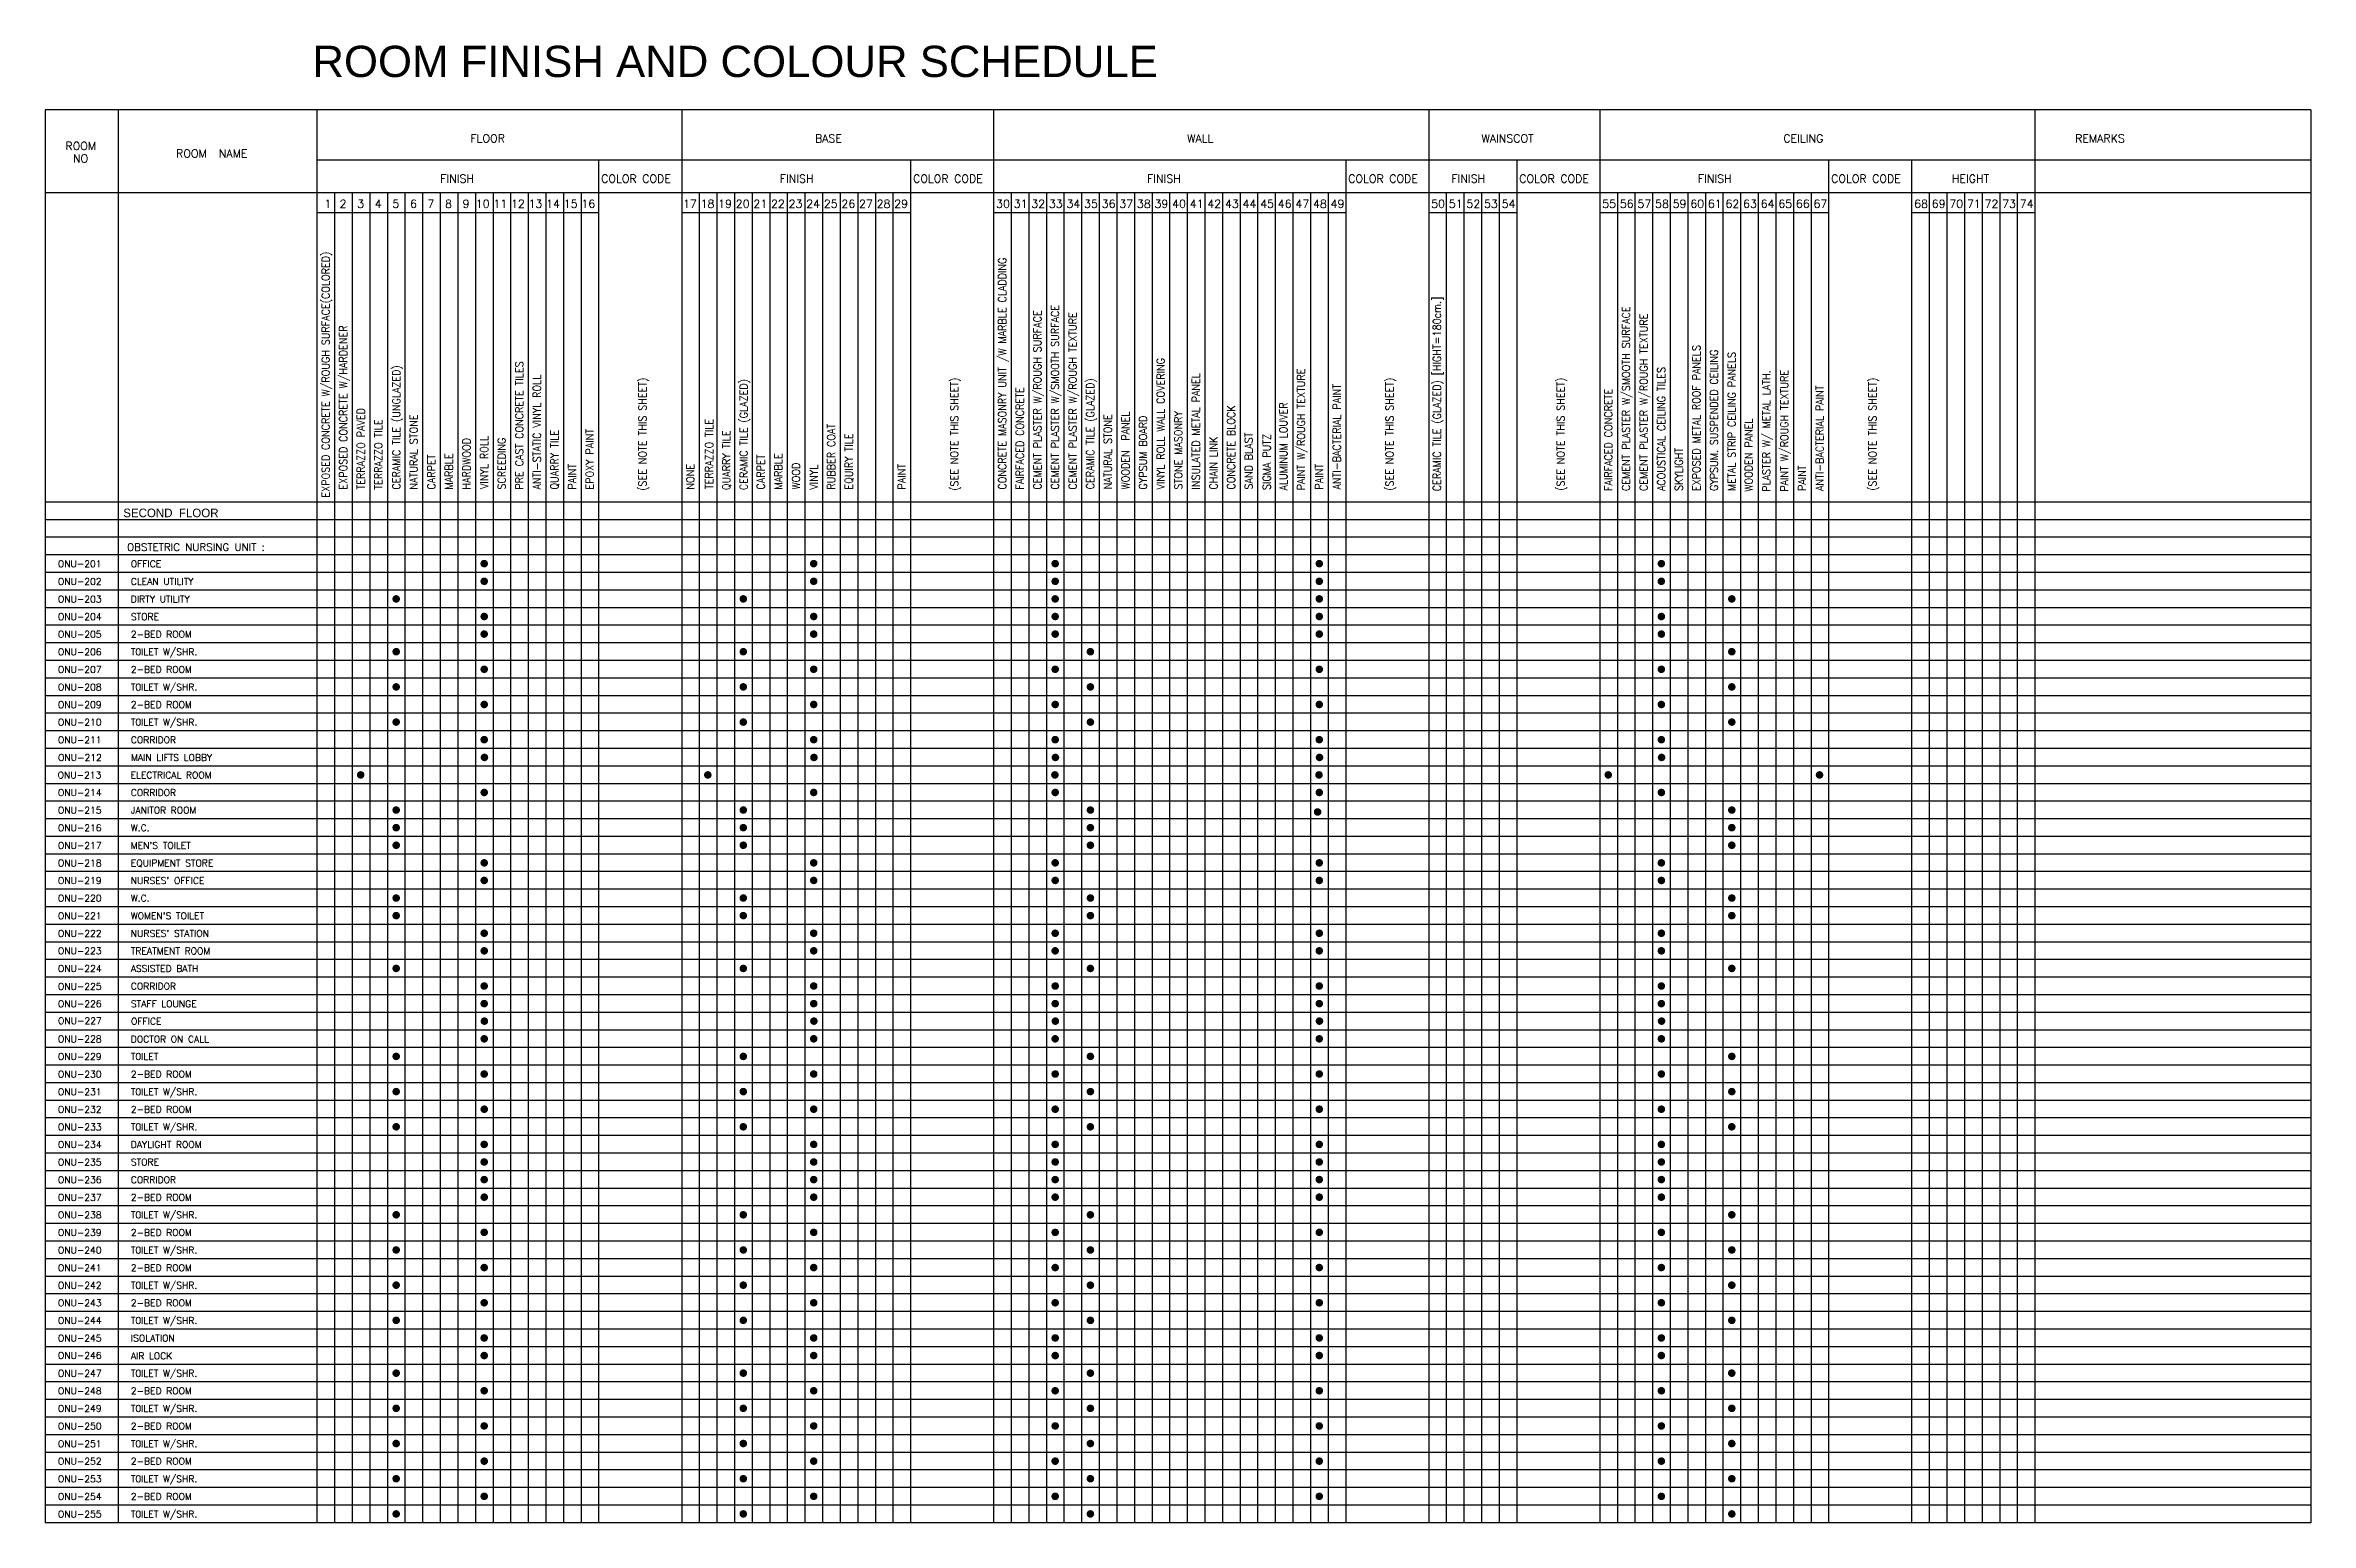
# Model space of a CAD drawing. Extents: x 1059039 to 1160363, y -63324 to 2796.
import ezdxf

# ---------------------------------------------------------------- set-up
doc = ezdxf.new("R2010")
doc.units = 0
doc.layers.get('0').update_dxf_attribs({"linetype": 'CONTINUOUS'})
for name, color, linetype in [('LIFTS', 1, 'CONTINUOUS'), ('LINE', 5, 'CONTINUOUS'), ('RAKA', 2, 'CONTINUOUS'), ('TEXT', 2, 'CONTINUOUS')]:
    doc.layers.add(name, color=color, linetype=linetype)
doc.styles.add('EBORD2', font='romand.shx')
doc.styles.add('ROMANC', font='romanc', dxfattribs={"height": 0.1})
doc.styles.add('ROMANS', font='ROMANS.shx', dxfattribs={"height": 200})
doc.styles.add('STYLE1', font='andlso.ttf')
doc.styles.add('STYLE2', font='swissek.ttf')

# ---------------------------------------------------------------- blocks, each defined once
blk = doc.blocks.new('DOT1')
at = {"color": 2, "const_width": 150}
blk.add_lwpolyline([(-425, -350, 1), (-275, -350, 1)], format="xyb", close=True, dxfattribs=at)

msp = doc.modelspace()

# ---------------------------------------------------------------- linework, layer by layer
at = {"layer": 'LINE', "color": 2}
for p, q in [((1059039, -90), (1059039, -63324)), ((1160363, -90), (1059039, -90)), ((1160363, -90), (1059039, -90)), ((1062302, -90), (1062302, -17649)), ((1071189, -90), (1071189, -17649)), ((1087502, -90), (1087502, -17649)), ((1101452, -90), (1101452, -17649)), ((1120914, -90), (1120914, -17649)), ((1128564, -90), (1128564, -17649)), ((1148027, -90), (1148027, -17649)), ((1160363, -90), (1160363, -17649)), ((1160363, -2340), (1071189, -2340)), ((1083789, -2340), (1083789, -17649)), ((1097739, -2340), (1097739, -17649)), ((1117202, -2340), (1117202, -17649)), ((1124852, -2340), (1124852, -17649)), ((1138802, -2340), (1138802, -17649)), ((1142514, -2340), (1142514, -63324)), ((1160363, -3802), (1059039, -3802)), ((1083789, -4702), (1071189, -4702)), ((1097739, -4702), (1087502, -4702)), ((1117202, -4702), (1101452, -4702)), ((1124852, -4702), (1120914, -4702)), ((1138802, -4702), (1128564, -4702)), ((1148027, -4702), (1142514, -4702)), ((1160363, -17649), (1059039, -17649)), ((1062302, -17649), (1062302, -63324)), ((1071189, -17649), (1071189, -63324)), ((1083789, -17649), (1083789, -63324)), ((1087502, -17649), (1087502, -63324)), ((1097739, -17649), (1097739, -63324)), ((1101452, -17649), (1101452, -63324)), ((1117202, -17649), (1117202, -63324)), ((1120914, -17649), (1120914, -63324)), ((1124852, -17649), (1124852, -63324)), ((1128564, -17649), (1128564, -63324)), ((1138802, -17649), (1138802, -63324)), ((1160363, -17649), (1160363, -63324)), ((1160363, -18436), (1059039, -18436)), ((1160363, -63324), (1059039, -63324)), ((1160363, -63324), (1059039, -63324))]:
    msp.add_line(p, q, dxfattribs=at)
at = {"layer": 'LINE'}
for p, q in [((1071977, -3802), (1071977, -17649)), ((1072764, -3802), (1072764, -17649)), ((1073552, -3802), (1073552, -17649)), ((1074339, -3802), (1074339, -17649)), ((1075127, -3802), (1075127, -17649)), ((1075914, -3802), (1075914, -17649)), ((1076702, -3802), (1076702, -17649)), ((1077489, -3802), (1077489, -17649)), ((1078277, -3802), (1078277, -17649)), ((1079064, -3802), (1079064, -17649)), ((1079852, -3802), (1079852, -17649)), ((1080639, -3802), (1080639, -17649)), ((1081427, -3802), (1081427, -17649)), ((1082214, -3802), (1082214, -17649)), ((1083002, -3802), (1083002, -17649)), ((1088289, -3802), (1088289, -17649)), ((1089077, -3802), (1089077, -17649)), ((1089864, -3802), (1089864, -17649)), ((1090652, -3802), (1090652, -17649)), ((1091439, -3802), (1091439, -17649)), ((1092227, -3802), (1092227, -17649)), ((1093014, -3802), (1093014, -17649)), ((1093802, -3802), (1093802, -17649)), ((1094589, -3802), (1094589, -17649)), ((1095377, -3802), (1095377, -17649)), ((1096164, -3802), (1096164, -17649)), ((1096952, -3802), (1096952, -17649)), ((1102239, -3802), (1102239, -17649)), ((1103027, -3802), (1103027, -17649)), ((1103814, -3802), (1103814, -17649)), ((1104602, -3802), (1104602, -17649)), ((1105389, -3802), (1105389, -17649)), ((1106177, -3802), (1106177, -17649)), ((1106964, -3802), (1106964, -17649)), ((1107752, -3802), (1107752, -17649)), ((1108539, -3802), (1108539, -17649)), ((1109327, -3802), (1109327, -17649)), ((1110114, -3802), (1110114, -17649)), ((1110902, -3802), (1110902, -17649)), ((1111689, -3802), (1111689, -17649)), ((1112477, -3802), (1112477, -17649)), ((1113264, -3802), (1113264, -17649)), ((1114052, -3802), (1114052, -17649)), ((1114839, -3802), (1114839, -17649)), ((1115627, -3802), (1115627, -17649)), ((1116414, -3802), (1116414, -17649)), ((1121702, -3802), (1121702, -17649)), ((1122489, -3802), (1122489, -17649)), ((1123277, -3802), (1123277, -17649)), ((1124064, -3802), (1124064, -17649)), ((1129352, -3802), (1129352, -17649)), ((1130139, -3802), (1130139, -17649)), ((1130927, -3802), (1130927, -17649)), ((1131714, -3802), (1131714, -17649)), ((1132502, -3802), (1132502, -17649)), ((1133289, -3802), (1133289, -17649)), ((1134077, -3802), (1134077, -17649)), ((1134864, -3802), (1134864, -17649)), ((1135652, -3802), (1135652, -17649)), ((1136439, -3802), (1136439, -17649)), ((1137227, -3802), (1137227, -17649)), ((1138014, -3802), (1138014, -17649)), ((1143302, -3802), (1143302, -63324)), ((1144089, -3802), (1144089, -63324)), ((1144877, -3802), (1144877, -63324)), ((1145664, -3802), (1145664, -63324)), ((1146452, -3802), (1146452, -17649)), ((1147239, -3802), (1147239, -17649)), ((1071977, -17649), (1071977, -63324)), ((1072764, -17649), (1072764, -63324)), ((1073552, -17649), (1073552, -63324)), ((1074339, -17649), (1074339, -63324)), ((1075127, -17649), (1075127, -63324)), ((1075914, -17649), (1075914, -63324)), ((1076702, -17649), (1076702, -63324)), ((1077489, -17649), (1077489, -63324)), ((1078277, -17649), (1078277, -63324)), ((1079064, -17649), (1079064, -63324)), ((1079852, -17649), (1079852, -63324)), ((1080639, -17649), (1080639, -63324)), ((1081427, -17649), (1081427, -63324)), ((1082214, -17649), (1082214, -63324)), ((1083002, -17649), (1083002, -63324)), ((1088289, -17649), (1088289, -63324)), ((1089077, -17649), (1089077, -63324)), ((1089864, -17649), (1089864, -63324)), ((1090652, -17649), (1090652, -63324)), ((1091439, -17649), (1091439, -63324)), ((1092227, -17649), (1092227, -63324)), ((1093014, -17649), (1093014, -63324)), ((1093802, -17649), (1093802, -63324)), ((1094589, -17649), (1094589, -63324)), ((1095377, -17649), (1095377, -63324)), ((1096164, -17649), (1096164, -63324)), ((1096952, -17649), (1096952, -63324)), ((1102239, -17649), (1102239, -63324)), ((1103027, -17649), (1103027, -63324)), ((1103814, -17649), (1103814, -63324)), ((1104602, -17649), (1104602, -63324)), ((1105389, -17649), (1105389, -63324)), ((1106177, -17649), (1106177, -63324)), ((1106964, -17649), (1106964, -63324)), ((1107752, -17649), (1107752, -63324)), ((1108539, -17649), (1108539, -63324)), ((1109327, -17649), (1109327, -63324)), ((1110114, -17649), (1110114, -63324)), ((1110902, -17649), (1110902, -63324)), ((1111689, -17649), (1111689, -63324)), ((1112477, -17649), (1112477, -63324)), ((1113264, -17649), (1113264, -63324)), ((1114052, -17649), (1114052, -63324)), ((1114839, -17649), (1114839, -63324)), ((1115627, -17649), (1115627, -63324)), ((1116414, -17649), (1116414, -63324)), ((1121702, -17649), (1121702, -63324)), ((1122489, -17649), (1122489, -63324)), ((1123277, -17649), (1123277, -63324)), ((1124064, -17649), (1124064, -63324)), ((1129352, -17649), (1129352, -63324)), ((1130139, -17649), (1130139, -63324)), ((1130927, -17649), (1130927, -63324)), ((1131714, -17649), (1131714, -63324)), ((1132502, -17649), (1132502, -63324)), ((1133289, -17649), (1133289, -63324)), ((1134077, -17649), (1134077, -63324)), ((1134864, -17649), (1134864, -63324)), ((1135652, -17649), (1135652, -63324)), ((1136439, -17649), (1136439, -63324)), ((1137227, -17649), (1137227, -63324)), ((1138014, -17649), (1138014, -63324)), ((1146452, -17649), (1146452, -63324)), ((1147239, -17649), (1147239, -63324)), ((1148027, -17649), (1148027, -63324)), ((1160363, -19224), (1059039, -19224)), ((1160363, -20011), (1059039, -20011)), ((1160363, -20799), (1059039, -20799)), ((1160363, -20799), (1059039, -20799)), ((1160363, -21586), (1059039, -21586)), ((1160363, -22374), (1059039, -22374)), ((1160363, -23161), (1059039, -23161)), ((1160363, -23949), (1059039, -23949)), ((1160363, -24736), (1059039, -24736)), ((1160363, -25524), (1059039, -25524)), ((1160363, -26311), (1059039, -26311)), ((1160363, -27099), (1059039, -27099)), ((1160363, -27886), (1059039, -27886)), ((1160363, -28674), (1059039, -28674)), ((1160363, -29461), (1059039, -29461)), ((1160363, -30249), (1059039, -30249)), ((1160363, -31036), (1059039, -31036)), ((1160363, -31824), (1059039, -31824)), ((1160363, -32611), (1059039, -32611)), ((1160363, -33399), (1059039, -33399)), ((1160363, -34186), (1059039, -34186)), ((1160363, -34974), (1059039, -34974)), ((1160363, -35761), (1059039, -35761)), ((1160363, -36549), (1059039, -36549)), ((1160363, -37336), (1059039, -37336)), ((1160363, -38124), (1059039, -38124)), ((1160363, -38911), (1059039, -38911)), ((1160363, -39699), (1059039, -39699)), ((1160363, -40486), (1059039, -40486)), ((1160363, -41274), (1059039, -41274)), ((1160363, -42061), (1059039, -42061)), ((1160363, -42849), (1059039, -42849)), ((1160363, -43636), (1059039, -43636)), ((1160363, -44424), (1059039, -44424)), ((1160363, -45211), (1059039, -45211)), ((1160363, -45999), (1059039, -45999)), ((1160363, -46786), (1059039, -46786)), ((1160363, -47574), (1059039, -47574)), ((1160363, -48361), (1059039, -48361)), ((1160363, -49149), (1059039, -49149)), ((1160363, -49936), (1059039, -49936)), ((1160363, -50724), (1059039, -50724)), ((1160363, -51511), (1059039, -51511)), ((1160363, -52299), (1059039, -52299)), ((1160363, -53086), (1059039, -53086)), ((1160363, -53874), (1059039, -53874)), ((1160363, -54661), (1059039, -54661)), ((1160363, -55449), (1059039, -55449)), ((1160363, -55449), (1059039, -55449)), ((1160363, -56236), (1059039, -56236)), ((1160363, -56236), (1059039, -56236)), ((1160363, -57024), (1059039, -57024)), ((1160363, -57024), (1059039, -57024)), ((1160363, -57811), (1059039, -57811)), ((1160363, -57811), (1059039, -57811)), ((1160363, -58599), (1059039, -58599)), ((1160363, -58599), (1059039, -58599)), ((1160363, -59386), (1059039, -59386)), ((1160363, -59386), (1059039, -59386)), ((1160363, -60174), (1059039, -60174)), ((1160363, -60174), (1059039, -60174)), ((1160363, -60961), (1059039, -60961)), ((1160363, -60961), (1059039, -60961)), ((1160363, -61749), (1059039, -61749)), ((1160363, -61749), (1059039, -61749)), ((1160363, -62536), (1059039, -62536)), ((1160363, -62536), (1059039, -62536)), ((1160363, -62536), (1059039, -62536)), ((1160363, -62536), (1059039, -62536))]:
    msp.add_line(p, q, dxfattribs=at)

# ---------------------------------------------------------------- block references
at = {"layer": 'LIFTS', "xscale": 1.125, "yscale": 1.125, "zscale": 1.125}
for p in [(1079064, -20008), (1093801, -20008), (1104601, -20008), (1116414, -20008), (1131714, -20008), (1079064, -20799), (1093802, -20799), (1104602, -20799), (1116414, -20799), (1131714, -20799), (1075127, -21586), (1090652, -21586), (1104602, -21586), (1116414, -21586), (1134864, -21586), (1079064, -22374), (1093802, -22374), (1104602, -22374), (1116414, -22374), (1131714, -22374), (1075127, -23949), (1079064, -23161), (1090652, -23949), (1093802, -23161), (1104602, -23161), (1106177, -23949), (1116414, -23161), (1131714, -23161), (1134864, -23949), (1079064, -24736), (1093802, -24736), (1104602, -24736), (1116414, -24736), (1131714, -24736), (1075127, -25524), (1090652, -25524), (1106177, -25524), (1134864, -25524), (1075127, -27099), (1079064, -26311), (1090652, -27099), (1093802, -26311), (1104602, -26311), (1106177, -27099), (1116414, -26311), (1131714, -26311), (1134864, -27099), (1079064, -27886), (1093802, -27886), (1104602, -27886), (1116414, -27886), (1131714, -27886), (1079074, -28681), (1093812, -28681), (1104612, -28681), (1116424, -28681), (1131724, -28681), (1073539, -29463), (1089064, -29463), (1104589, -29463), (1116401, -29463), (1129339, -29463), (1138789, -29463), (1075127, -31036), (1079064, -30249), (1090652, -31036), (1093802, -30249), (1104602, -30249), (1106177, -31036), (1116339, -31121), (1116414, -30249), (1131714, -30249), (1134864, -31036), (1075127, -31824), (1090652, -31824), (1106177, -31824), (1134864, -31824), (1075127, -32611), (1090652, -32611), (1106177, -32611), (1134864, -32611), (1079064, -33399), (1079064, -34186), (1093802, -33399), (1093802, -34186), (1104602, -33399), (1104602, -34186), (1116414, -33399), (1116414, -34186), (1131714, -33399), (1131714, -34186), (1075127, -34974), (1090652, -34974), (1106177, -34974), (1134864, -34974), (1075127, -35761), (1090652, -35761), (1106177, -35761), (1134864, -35761), (1079064, -36549), (1093802, -36549), (1104602, -36549), (1116414, -36549), (1131714, -36549), (1075127, -38124), (1079064, -37336), (1090652, -38124), (1093802, -37336), (1104602, -37336), (1106177, -38124), (1116414, -37336), (1131714, -37336), (1134864, -38124), (1079064, -38911), (1093802, -38911), (1104602, -38911), (1116414, -38911), (1131714, -38911), (1079064, -39699), (1093802, -39699), (1104602, -39699), (1116414, -39699), (1131714, -39699), (1079064, -41274), (1079072, -40482), (1093802, -41274), (1093809, -40482), (1104602, -41274), (1104609, -40482), (1116414, -41274), (1116422, -40482), (1131714, -41274), (1131722, -40482), (1075127, -42061), (1090652, -42061), (1106177, -42061), (1134864, -42061), (1079064, -42849), (1093802, -42849), (1104602, -42849), (1116414, -42849), (1131714, -42849), (1075127, -43636), (1090652, -43636), (1106177, -43636), (1134864, -43636), (1075127, -45211), (1079064, -44424), (1090652, -45211), (1093802, -44424), (1104602, -44424), (1106177, -45211), (1116414, -44424), (1131714, -44424), (1134864, -45211), (1079064, -45999), (1093802, -45999), (1104602, -45999), (1116414, -45999), (1131714, -45999), (1079064, -46786), (1093802, -46786), (1104602, -46786), (1116414, -46786), (1131714, -46786), (1079064, -47574), (1079064, -48361), (1093802, -47574), (1093802, -48361), (1104602, -47574), (1104602, -48361), (1116414, -47574), (1116414, -48361), (1131714, -47574), (1131714, -48361), (1075127, -49149), (1090652, -49149), (1106177, -49149), (1134864, -49149), (1079064, -49936), (1093802, -49936), (1104602, -49936), (1116414, -49936), (1131714, -49936), (1075127, -50724), (1090652, -50724), (1106177, -50724), (1134864, -50724), (1075127, -52299), (1079064, -51511), (1090652, -52299), (1093802, -51511), (1104602, -51511), (1106177, -52299), (1116414, -51511), (1131714, -51511), (1134864, -52299), (1079064, -53086), (1093802, -53086), (1104602, -53086), (1116414, -53086), (1131714, -53086), (1075127, -53874), (1090652, -53874), (1106177, -53874), (1134864, -53874), (1079064, -54661), (1079064, -55449), (1093802, -54661), (1093802, -55449), (1104602, -54661), (1104602, -55449), (1116414, -54661), (1116414, -55449), (1131714, -54661), (1131714, -55449), (1075127, -56236), (1090652, -56236), (1106177, -56236), (1134864, -56236), (1079064, -57024), (1093802, -57024), (1104602, -57024), (1116414, -57024), (1131714, -57024), (1075127, -57811), (1090652, -57811), (1106177, -57811), (1134864, -57811), (1075127, -59386), (1079064, -58599), (1090652, -59386), (1093802, -58599), (1104602, -58599), (1106177, -59386), (1116414, -58599), (1131714, -58599), (1134864, -59386), (1079064, -60174), (1093802, -60174), (1104602, -60174), (1116414, -60174), (1131714, -60174), (1075127, -60961), (1090652, -60961), (1106177, -60961), (1134864, -60961), (1075127, -62536), (1079064, -61749), (1090652, -62536), (1093802, -61749), (1104602, -61749), (1106177, -62536), (1116414, -61749), (1131714, -61749), (1134864, -62536)]:
    msp.add_blockref('DOT1', p, dxfattribs=at)

# ---------------------------------------------------------------- texts
at = {"color": 1, "style": 'STYLE2'}
msp.add_text('ROOM FINISH AND COLOUR SCHEDULE', height=1400, dxfattribs=at).set_placement((1070986, 1376))
at = {"layer": 'LINE', "color": 2}
for s, height, style, p in [('FINISH', 360, 'ROMANS', (1121927, -3352)), ('1', 360, 'ROMANS', (1071527, -4477)), ('2', 360, 'ROMANS', (1072202, -4477)), ('3', 360, 'ROMANS', (1072989, -4477)), ('4', 360, 'ROMANS', (1073777, -4477)), ('5', 360, 'ROMANS', (1074564, -4477)), ('6', 360, 'ROMANS', (1075352, -4477)), ('7', 360, 'ROMANS', (1076129, -4477)), ('8', 360, 'ROMANS', (1076916, -4477)), ('9', 360, 'ROMANS', (1077704, -4477)), ('10', 360, 'ROMANS', (1078291, -4477)), ('11', 360, 'ROMANS', (1079078, -4477)), ('12', 360, 'ROMANS', (1079866, -4477)), ('13', 360, 'ROMANS', (1080653, -4477)), ('14', 360, 'ROMANS', (1081441, -4477)), ('15', 360, 'ROMANS', (1082228, -4477)), ('16', 360, 'ROMANS', (1083016, -4477)), ('17', 360, 'ROMANS', (1087560, -4477)), ('18', 360, 'ROMANS', (1088348, -4477)), ('19', 360, 'ROMANS', (1089135, -4477)), ('20', 360, 'ROMANS', (1089923, -4477)), ('21', 360, 'ROMANS', (1090710, -4477)), ('22', 360, 'ROMANS', (1091498, -4477)), ('23', 360, 'ROMANS', (1092285, -4477)), ('24', 360, 'ROMANS', (1093073, -4477)), ('25', 360, 'ROMANS', (1093860, -4477)), ('26', 360, 'ROMANS', (1094648, -4477)), ('27', 360, 'ROMANS', (1095435, -4477)), ('28', 360, 'ROMANS', (1096223, -4477)), ('29', 360, 'ROMANS', (1097010, -4477)), ('30', 360, 'ROMANS', (1101564, -4477)), ('31', 360, 'ROMANS', (1102352, -4477)), ('32', 360, 'ROMANS', (1103139, -4477)), ('33', 360, 'ROMANS', (1103927, -4477)), ('34', 360, 'ROMANS', (1104714, -4477)), ('35', 360, 'ROMANS', (1105502, -4477)), ('36', 360, 'ROMANS', (1106289, -4477)), ('37', 360, 'ROMANS', (1107077, -4477)), ('38', 360, 'ROMANS', (1107864, -4477)), ('39', 360, 'ROMANS', (1108652, -4477)), ('40', 360, 'ROMANS', (1109439, -4477)), ('41', 360, 'ROMANS', (1110227, -4477)), ('42', 360, 'ROMANS', (1111014, -4477)), ('43', 360, 'ROMANS', (1111802, -4477)), ('44 ', 360, 'ROMANS', (1112589, -4477)), ('45', 360, 'ROMANS', (1113377, -4477)), ('46', 360, 'ROMANS', (1114164, -4477)), ('47', 360, 'ROMANS', (1114952, -4477)), ('48', 360, 'ROMANS', (1115739, -4477)), ('49', 360, 'ROMANS', (1116527, -4477)), ('50', 360, 'ROMANS', (1121027, -4477)), ('51', 360, 'ROMANS', (1121814, -4477)), ('52', 360, 'ROMANS', (1122602, -4477)), ('53', 360, 'ROMANS', (1123389, -4477)), ('54', 360, 'ROMANS', (1124177, -4477)), ('55', 360, 'ROMANS', (1128677, -4477)), ('56', 360, 'ROMANS', (1129464, -4477)), ('57', 360, 'ROMANS', (1130252, -4477)), ('58', 360, 'ROMANS', (1131039, -4477)), ('59', 360, 'ROMANS', (1131827, -4477)), ('60', 360, 'ROMANS', (1132614, -4477)), ('61', 360, 'ROMANS', (1133402, -4477)), ('62', 360, 'ROMANS', (1134189, -4477)), ('63', 360, 'ROMANS', (1134977, -4477)), ('64 ', 360, 'ROMANS', (1135764, -4477)), ('65', 360, 'ROMANS', (1136552, -4477)), ('66', 360, 'ROMANS', (1137339, -4477)), ('67', 360, 'ROMANS', (1138127, -4477)), ('68', 360, 'ROMANS', (1142627, -4477)), ('69', 360, 'ROMANS', (1143414, -4477)), ('70', 360, 'ROMANS', (1144202, -4477)), ('71', 360, 'ROMANS', (1144989, -4477)), ('72', 360, 'ROMANS', (1145777, -4477)), ('73', 360, 'ROMANS', (1146564, -4477)), ('74', 360, 'ROMANS', (1147352, -4477)), ('ONU-201', 300, 'EBORD2', (1059601, -20559)), ('OBSTETRIC NURSING UNIT :', 337.5, 'ROMANC', (1062695, -19831)), ('OFFICE', 300, 'EBORD2', (1062864, -20559)), ('ONU-202', 300, 'EBORD2', (1059602, -21350)), ('CLEAN UTILITY', 300, 'EBORD2', (1062864, -21350)), ('ONU-203', 300, 'EBORD2', (1059602, -22138)), ('DIRTY UTILITY', 300, 'EBORD2', (1062864, -22139)), ('ONU-204', 300, 'EBORD2', (1059602, -22925)), ('STORE', 300, 'EBORD2', (1062864, -22925)), ('ONU-205', 300, 'EBORD2', (1059602, -23713)), ('ONU-206', 300, 'EBORD2', (1059602, -24500)), ('T0ILET W/SHR.', 300, 'EBORD2', (1062864, -24500)), ('2-BED ROOM', 300, 'EBORD2', (1062864, -23713)), ('ONU-207', 300, 'EBORD2', (1059602, -25288)), ('2-BED ROOM', 300, 'EBORD2', (1062864, -25288)), ('ONU-208', 300, 'EBORD2', (1059602, -26075)), ('T0ILET W/SHR.', 300, 'EBORD2', (1062864, -26075)), ('ONU-209', 300, 'EBORD2', (1059602, -26863)), ('ONU-210', 300, 'EBORD2', (1059602, -27650)), ('T0ILET W/SHR.', 300, 'EBORD2', (1062864, -27650)), ('2-BED ROOM', 300, 'EBORD2', (1062864, -26863)), ('ONU-211', 300, 'EBORD2', (1059602, -28438)), ('CORRIDOR', 300, 'EBORD2', (1062864, -28438)), ('ONU-212', 300, 'EBORD2', (1059612, -29232)), ('MAIN LIFTS LOBBY', 300, 'EBORD2', (1062874, -29232)), ('ONU-213', 300, 'EBORD2', (1059589, -30014)), ('ELECTRICAL ROOM', 300, 'EBORD2', (1062851, -30014)), ('ONU-214', 300, 'EBORD2', (1059602, -30800)), ('ONU-215', 300, 'EBORD2', (1059602, -31588)), ('CORRIDOR', 300, 'EBORD2', (1062864, -30800)), ('JANITOR ROOM', 300, 'EBORD2', (1062864, -31588)), ('ONU-216', 300, 'EBORD2', (1059602, -32375)), ('W.C.', 300, 'EBORD2', (1062864, -32375)), ('ONU-217', 300, 'EBORD2', (1059602, -33163)), ("MEN'S TOILET", 300, 'EBORD2', (1062864, -33163)), ('ONU-218', 300, 'EBORD2', (1059602, -33950)), ('ONU-219', 300, 'EBORD2', (1059602, -34738)), ('EQUIPMENT STORE', 300, 'EBORD2', (1062864, -33950)), ("NURSES' OFFICE", 300, 'EBORD2', (1062864, -34738)), ('ONU-220', 300, 'EBORD2', (1059602, -35525)), ('W.C.', 300, 'EBORD2', (1062864, -35525)), ('ONU-221', 300, 'EBORD2', (1059602, -36313)), ("WOMEN'S TOILET", 300, 'EBORD2', (1062864, -36313)), ('ONU-222', 300, 'EBORD2', (1059602, -37100)), ("NURSES' STATION", 300, 'EBORD2', (1062864, -37100)), ('ONU-223', 300, 'EBORD2', (1059602, -37881)), ('ONU-224', 300, 'EBORD2', (1059602, -38675)), ('TREATMENT ROOM', 300, 'EBORD2', (1062864, -37888)), ('ASSISTED BATH', 300, 'EBORD2', (1062864, -38675)), ('ONU-225', 300, 'EBORD2', (1059602, -39473)), ('CORRIDOR', 300, 'EBORD2', (1062864, -39463)), ('ONU-226', 300, 'EBORD2', (1059602, -40250)), ('STAFF LOUNGE', 300, 'EBORD2', (1062864, -40250)), ('ONU-228', 300, 'EBORD2', (1059602, -41825)), ('ONU-227', 300, 'EBORD2', (1059609, -41011)), ('OFFICE', 300, 'EBORD2', (1062872, -41033)), ('DOCTOR ON CALL', 300, 'EBORD2', (1062864, -41833)), ('ONU-229', 300, 'EBORD2', (1059602, -42613)), ('T0ILET ', 300, 'EBORD2', (1062864, -42613)), ('ONU-230', 300, 'EBORD2', (1059602, -43400)), ('2-BED ROOM', 300, 'EBORD2', (1062864, -43400)), ('ONU-231', 300, 'EBORD2', (1059602, -44188)), ('T0ILET W/SHR.', 300, 'EBORD2', (1062864, -44188)), ('ONU-232', 300, 'EBORD2', (1059602, -44975)), ('ONU-233', 300, 'EBORD2', (1059602, -45763)), ('T0ILET W/SHR.', 300, 'EBORD2', (1062864, -45763)), ('2-BED ROOM', 300, 'EBORD2', (1062864, -44975)), ('ONU-234', 300, 'EBORD2', (1059602, -46550)), ('DAYLIGHT ROOM', 300, 'EBORD2', (1062864, -46550)), ('ONU-235', 300, 'EBORD2', (1059602, -47338)), ('STORE', 300, 'EBORD2', (1062864, -47333)), ('ONU-236', 300, 'EBORD2', (1059602, -48126)), ('ONU-237', 300, 'EBORD2', (1059602, -48913)), ('CORRIDOR', 300, 'EBORD2', (1062864, -48125)), ('2-BED ROOM', 300, 'EBORD2', (1062864, -48913)), ('ONU-238', 300, 'EBORD2', (1059602, -49700)), ('T0ILET W/SHR.', 300, 'EBORD2', (1062864, -49700)), ('ONU-239', 300, 'EBORD2', (1059602, -50488)), ('2-BED ROOM', 300, 'EBORD2', (1062864, -50488)), ('ONU-240', 300, 'EBORD2', (1059602, -51275)), ('T0ILET W/SHR.', 300, 'EBORD2', (1062864, -51275)), ('ONU-241', 300, 'EBORD2', (1059602, -52063)), ('ONU-242', 300, 'EBORD2', (1059602, -52850)), ('T0ILET W/SHR.', 300, 'EBORD2', (1062864, -52850)), ('2-BED ROOM', 300, 'EBORD2', (1062864, -52063)), ('ONU-243', 300, 'EBORD2', (1059602, -53638)), ('2-BED ROOM', 300, 'EBORD2', (1062864, -53638)), ('ONU-244', 300, 'EBORD2', (1059602, -54425)), ('T0ILET W/SHR.', 300, 'EBORD2', (1062864, -54425)), ('ONU-245', 300, 'EBORD2', (1059602, -55213)), ('ONU-246', 300, 'EBORD2', (1059602, -55986)), ('AIR LOCK', 300, 'EBORD2', (1062864, -56009)), ('ISOLATION', 300, 'EBORD2', (1062864, -55213)), ('ONU-247', 300, 'EBORD2', (1059602, -56788)), ('T0ILET W/SHR.', 300, 'EBORD2', (1062864, -56788)), ('ONU-248', 300, 'EBORD2', (1059602, -57575)), ('2-BED ROOM', 300, 'EBORD2', (1062864, -57575)), ('ONU-249', 300, 'EBORD2', (1059602, -58363)), ('T0ILET W/SHR.', 300, 'EBORD2', (1062864, -58363)), ('ONU-250', 300, 'EBORD2', (1059602, -59150)), ('ONU-251', 300, 'EBORD2', (1059602, -59938)), ('T0ILET W/SHR.', 300, 'EBORD2', (1062864, -59938)), ('2-BED ROOM', 300, 'EBORD2', (1062864, -59150)), ('ONU-252', 300, 'EBORD2', (1059602, -60725)), ('2-BED ROOM', 300, 'EBORD2', (1062864, -60725)), ('ONU-253', 300, 'EBORD2', (1059602, -61513)), ('T0ILET W/SHR.', 300, 'EBORD2', (1062864, -61513)), ('ONU-254', 300, 'EBORD2', (1059602, -62300)), ('ONU-255', 300, 'EBORD2', (1059602, -63088)), ('T0ILET W/SHR.', 300, 'EBORD2', (1062864, -63088)), ('2-BED ROOM', 300, 'EBORD2', (1062864, -62300))]:
    msp.add_text(s, height=height, dxfattribs=dict(at, style=style)).set_placement(p)
at = {"layer": 'LINE', "color": 2, "style": 'EBORD2', "width": 0.9}
for s, p in [('EXPOSED CONCRETE W/ROUGH SURFACE(COLORED)', (1071752, -17445)), ('CONCRETE MASONRY UNIT /W MARBLE CLADDING', (1102014, -17086)), ('CEMENT PLASTER W/ROUGH SURFACE', (1103589, -17086)), ('CEMENT PLASTER W/SMOOTH SURFACE', (1104377, -17086)), ('CERAMIC TILE (GLAZED) [HIGHT=180cm.]', (1121455, -17161)), ('CEMENT PLASTER W/SMOOTH SURFACE', (1129914, -17153)), ('EXPOSED CONCRETE W/HARDENER', (1072539, -17086)), ('CEMENT PLASTER W/ROUGH TEXTURE', (1105164, -17086)), ('CEMENT PLASTER W/ROUGH TEXTURE', (1130702, -17153)), ('VINYL ROLL WALL COVERING', (1109102, -17086)), ('EXPOSED METAL ROOF PANELS', (1133064, -17153)), ('GYPSUM. SUSPENDED CEILING', (1133852, -17153)), ('METAL STRIP CEILING PANELS', (1134639, -17153)), ('CERAMIC TILE (UNGLAZED)', (1074916, -17087)), ('PRE CAST CONCRETE TILES', (1080414, -17086)), ('ANTI-STATIC VINYL ROLL', (1081202, -17086)), ('(SEE NOTE THIS SHEET)', (1085925, -17141)), ('CERAMIC TILE (GLAZED)', (1090446, -17112)), ('(SEE NOTE THIS SHEET)', (1099875, -17141)), ('CERAMIC TILE (GLAZED)', (1105951, -17075)), ('INSULATED METAL PANEL', (1110677, -17086)), ('PAINT W/ROUGH TEXTURE', (1115378, -17124)), ('(SEE NOTE THIS SHEET)', (1119338, -17141)), ('(SEE NOTE THIS SHEET)', (1126988, -17141)), ('ACOUSTICAL CEILING TILES', (1131489, -17153)), ('PLASTER W/ METAL LATH.', (1136194, -17188)), ('PAINT W/ROUGH TEXTURE', (1136994, -17185)), ('(SEE NOTE THIS SHEET)', (1140938, -17141)), ('FAIRFACED CONCRETE', (1102802, -17086)), ('ANTI-BACTERIAL PAINT', (1116977, -17086)), ('FAIRFACED CONCRETE', (1129127, -17153)), ('ANTI-BACTERIAL PAINT', (1138577, -17153)), ('TERRAZZO PAVED', (1073327, -17086)), ('TERRAZZO TILE', (1074112, -17093)), ('NATURAL STONE', (1075689, -17086)), ('TERRAZZO TILE', (1088906, -17069)), ('RUBBER COAT', (1094364, -17086)), ('NATURAL STONE', (1106738, -17075)), ('WOODEN  PANEL', (1107527, -17086)), ('GYPSUM BOARD', (1108314, -17086)), ('STONE MASONRY', (1109889, -17086)), ('CONCRETE BLOCK', (1112252, -17086)), ('ALUMINUM LOUVER', (1114592, -17130)), ('WOODEN PANEL', (1135403, -17185)), ('HARDWOOD', (1078052, -17086)), ('VINYL ROLL', (1078844, -17062)), ('SCREEDING', (1079627, -17086)), ('QUARRY TILE', (1081989, -17086)), ('EPOXY PAINT', (1083564, -17086)), ('QUARRY TILE', (1089676, -17112)), ('EQUIRY TILE', (1095152, -17086)), ('CHAIN LINK', (1111464, -17086)), ('SAND BLAST', (1113039, -17086)), ('SIGMA PUTZ', (1113847, -17106)), ('CARPET', (1076477, -17086)), ('MARBLE', (1077264, -17086)), ('PAINT', (1082777, -17086)), ('NONE', (1088064, -17086)), ('CARPET', (1091214, -17086)), ('MARBLE', (1092002, -17086)), ('WOOD', (1092789, -17086)), ('VINYL', (1093586, -17091)), ('PAINT', (1097514, -17086)), ('PAINT', (1116189, -17086)), ('SKYLIGHT', (1132277, -17153)), ('PAINT', (1137789, -17153))]:
    msp.add_text(s, height=350, rotation=90, dxfattribs=at).set_placement(p)
at = {"layer": 'RAKA', "style": 'ROMANS'}
for s, p in [('ROOM', (1059939, -1890)), ('ROOM', (1064889, -2227)), ('NAME', (1066802, -2227)), ('FLOOR', (1078052, -1552)), ('BASE', (1093464, -1552)), ('WALL', (1110114, -1552)), ('WAINSCOT', (1123277, -1552)), ('CEILING', (1136777, -1552)), ('REMARKS', (1149827, -1552)), ('NO', (1060277, -2452)), ('FINISH', (1076702, -3352)), ('COLOR CODE', (1083902, -3352)), ('FINISH', (1091889, -3352)), ('COLOR CODE', (1097852, -3352)), ('FINISH', (1108314, -3352)), ('COLOR CODE', (1117314, -3352)), ('COLOR CODE', (1124964, -3352)), ('FINISH', (1132952, -3352)), ('COLOR CODE', (1138914, -3352)), ('HEIGHT', (1144314, -3352))]:
    msp.add_text(s, height=360, dxfattribs=at).set_placement(p)
at = {"layer": 'TEXT', "style": 'STYLE1'}
msp.add_text('SECOND  FLOOR ', height=384.75, dxfattribs=at).set_placement((1062527, -18324))

doc.saveas('drawing.dxf')
